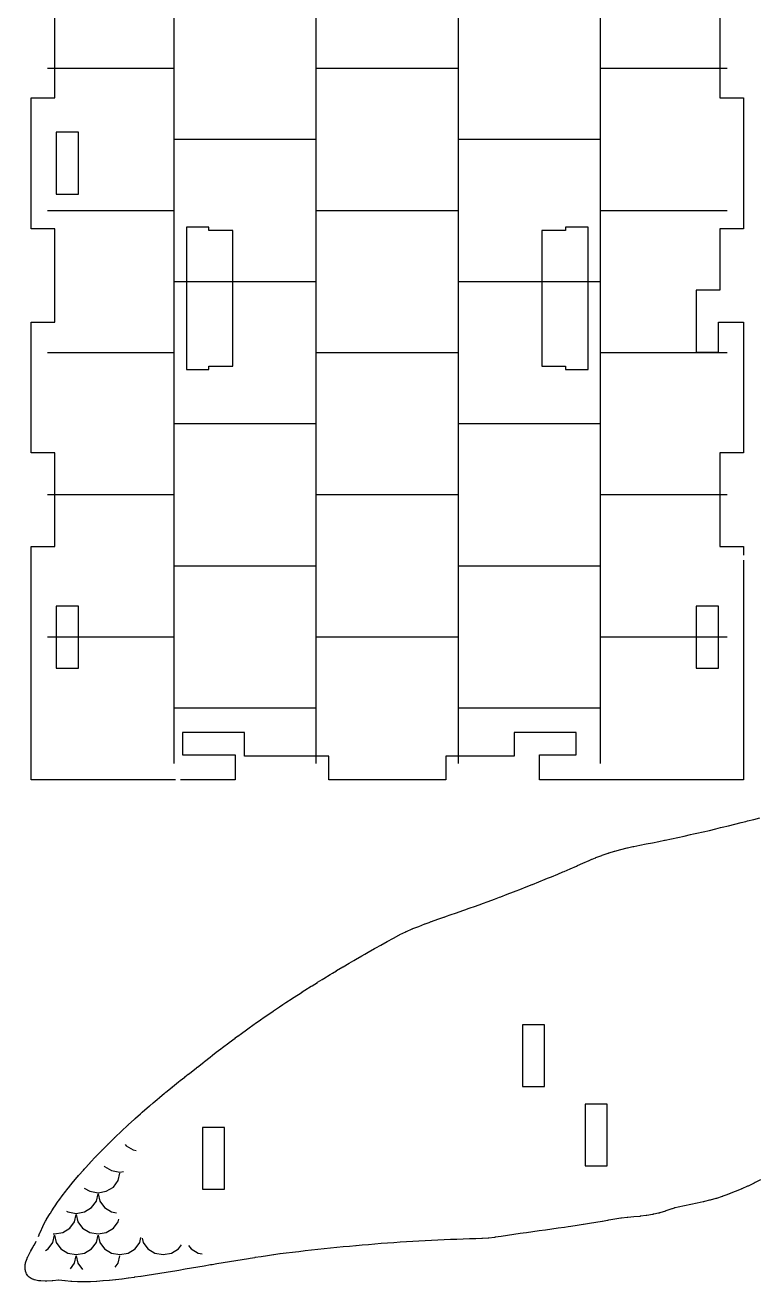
# Model space of a CAD drawing. Header units: millimetres. Extents: x 8 to 286, y 8 to 290.
# Drawn here: x 8.2 to 100.9, y 8.4 to 167.5 of the extents above; entities that cross this region are included whole.
import ezdxf

# ---------------------------------------------------------------- set-up
doc = ezdxf.new("R2010")
doc.units = ezdxf.units.MM
doc.layers.add('CUT', color=1, linetype='CONTINUOUS')
doc.layers.add('SCORE', color=7, linetype='CONTINUOUS')

msp = doc.modelspace()

# ---------------------------------------------------------------- linework, layer by layer
at = {"layer": 'CUT', "color": 1}
for points in [[(99.075, 223.75), (99.075, 198.525), (96.075, 198.525), (96.075, 186.675), (99.075, 186.675), (99.075, 170.125), (96.075, 170.125), (96.075, 158.275), (99.075, 158.275), (99.075, 141.725), (96.075, 141.725), (96.075, 133.925), (93.075, 133.925), (93.075, 126.075), (95.925, 126.075), (95.925, 129.875), (99.075, 129.875), (99.075, 113.325), (96.075, 113.325), (96.075, 101.475), (99.075, 101.475), (99.075, 100.4)], [(27.1667, 71.925), (8.925, 71.925), (8.925, 101.475), (11.925, 101.475), (11.925, 113.325), (8.925, 113.325), (8.925, 129.875), (11.925, 129.875), (11.925, 141.725), (8.925, 141.725), (8.925, 158.275), (11.925, 158.275), (11.925, 170.125), (8.925, 170.125), (8.925, 184.6333)], [(99.075, 99.75), (99.075, 71.925), (73.2583, 71.925), (73.2583, 75.075), (77.925, 75.075), (77.925, 77.925), (70.075, 77.925), (70.075, 74.925), (61.4083, 74.925), (61.4083, 71.925), (46.5917, 71.925), (46.5917, 74.925), (35.925, 74.925), (35.925, 77.925), (28.075, 77.925), (28.075, 75.075), (34.7417, 75.075), (34.7417, 71.925), (27.8167, 71.925)], [(9.832, 14.0838), (9.9214, 14.2921), (9.9272, 14.3061), (9.9328, 14.32), (9.9382, 14.3341), (10.0227, 14.561), (10.0403, 14.6058), (10.0587, 14.6502), (10.0779, 14.6944), (10.3889, 15.3758), (10.407, 15.4138), (10.4257, 15.4516), (10.445, 15.4891), (10.7301, 16.0218), (10.7341, 16.0294), (10.8122, 16.1802), (10.8322, 16.2174), (10.8528, 16.2544), (10.8741, 16.2912), (11.3048, 17.0081), (11.3177, 17.0291), (11.3308, 17.05), (11.3441, 17.0708), (11.5333, 17.3609), (11.827, 17.8166), (11.8379, 17.8332), (11.8489, 17.8497), (11.86, 17.8661), (12.3346, 18.5566), (12.3736, 18.614), (12.3871, 18.6334), (12.4009, 18.6529), (12.4149, 18.6723), (12.9608, 19.4164), (12.9752, 19.4356), (12.9898, 19.4548), (13.0046, 19.4738), (13.1372, 19.6415), (13.1414, 19.6468), (13.5859, 20.222), (13.5988, 20.2384), (13.6119, 20.2548), (13.625, 20.271), (13.9339, 20.6459), (14.2407, 21.0254), (14.253, 21.0404), (14.2655, 21.0554), (14.278, 21.0703), (14.735, 21.6033), (14.9246, 21.8285), (14.9362, 21.8421), (14.9481, 21.8559), (14.9601, 21.8695), (15.5362, 22.5177), (15.6358, 22.6316), (15.6466, 22.6438), (15.6577, 22.6563), (15.669, 22.6687), (16.3382, 23.3975), (16.3761, 23.4394), (16.383, 23.447), (16.3906, 23.4551), (16.3981, 23.4633), (17.1218, 24.2374), (17.1286, 24.2445), (17.1353, 24.2516), (17.1421, 24.2587), (17.8919, 25.0374), (17.9017, 25.0475), (17.9116, 25.0575), (17.9215, 25.0675), (17.9415, 25.0875), (18.6879, 25.8394), (18.6972, 25.8486), (18.7066, 25.8579), (18.716, 25.8671), (18.742, 25.8923), (19.5059, 26.6411), (19.5147, 26.6497), (19.5236, 26.6582), (19.5325, 26.6668), (19.5431, 26.6768), (20.3392, 27.4373), (20.3454, 27.4433), (20.3517, 27.4492), (20.358, 27.4551), (21.1485, 28.191), (21.208, 28.2465), (21.2143, 28.2523), (21.2206, 28.2581), (21.2269, 28.2638), (21.946, 28.9168), (22.0867, 29.0455), (22.0942, 29.0523), (22.1017, 29.0591), (22.1092, 29.0658), (22.7466, 29.6314), (22.9867, 29.846), (22.9945, 29.8528), (23.0023, 29.8597), (23.0101, 29.8665), (23.5467, 30.3313), (23.9084, 30.6473), (23.9156, 30.6536), (23.923, 30.66), (23.9303, 30.6662), (24.3477, 31.0203), (24.8486, 31.4485), (24.8555, 31.4544), (24.8624, 31.4602), (24.8694, 31.466), (25.1487, 31.6983), (25.8073, 32.2497), (25.8138, 32.2551), (25.8204, 32.2605), (25.8269, 32.2658), (25.95, 32.3662), (26.7509, 33.023), (26.7525, 33.0243), (26.7841, 33.0502), (26.7942, 33.0584), (27.5522, 33.6659), (27.7834, 33.8508), (27.7935, 33.8588), (28.3526, 34.2973), (28.3538, 34.2982), (28.8064, 34.6523), (28.8153, 34.6593), (29.1492, 34.916), (29.1545, 34.9202), (29.8302, 35.4517), (29.8397, 35.4591), (29.9464, 35.5414), (29.9545, 35.5478), (30.7525, 36.1853), (30.8345, 36.2508), (30.8448, 36.2589), (31.5537, 36.8133), (31.859, 37.0519), (31.8686, 37.0593), (32.3539, 37.4317), (32.9034, 37.8529), (32.9123, 37.8597), (33.1548, 38.0424), (33.9532, 38.6437), (33.9549, 38.6449), (33.9686, 38.6552), (33.9753, 38.6602), (34.7526, 39.2362), (34.7555, 39.2383), (35.0508, 39.456), (35.0571, 39.4605), (35.553, 39.8215), (35.556, 39.8237), (36.1543, 40.2566), (36.1602, 40.2609), (36.3541, 40.3996), (36.3565, 40.4013), (37.1557, 40.9704), (37.2764, 41.0562), (37.2836, 41.0613), (37.9556, 41.5324), (37.957, 41.5334), (38.4197, 41.8569), (38.4264, 41.8616), (38.7558, 42.0889), (38.7575, 42.0901), (39.5535, 42.6376), (39.5575, 42.6403), (39.5825, 42.6574), (39.5896, 42.6622), (40.3568, 43.1786), (40.3582, 43.1795), (40.7733, 43.4582), (40.7797, 43.4624), (41.1567, 43.7124), (41.1586, 43.7137), (41.9549, 44.2397), (41.9587, 44.2422), (41.9841, 44.2589), (41.9904, 44.263), (42.7562, 44.7591), (42.7594, 44.7611), (43.2237, 45.06), (43.2286, 45.0632), (43.5576, 45.273), (43.5598, 45.2744), (44.3592, 45.782), (44.4819, 45.8601), (44.4872, 45.8634), (45.1579, 46.2854), (45.1601, 46.2869), (45.7567, 46.6606), (45.7616, 46.6637), (45.9561, 46.7843), (45.9607, 46.7871), (46.7563, 47.2763), (46.7609, 47.2792), (47.0596, 47.4612), (47.0646, 47.4642), (47.5582, 47.762), (47.5614, 47.7639), (48.3577, 48.2413), (48.3615, 48.2436), (48.3922, 48.2619), (48.3969, 48.2646), (49.159, 48.714), (49.162, 48.7158), (49.7535, 49.0623), (49.7577, 49.0648), (49.962, 49.1835), (50.761, 49.6475), (50.7624, 49.6484), (51.1324, 49.8627), (51.1365, 49.865), (51.5584, 50.1074), (51.5628, 50.1099), (52.3565, 50.5619), (52.3631, 50.5656), (52.5367, 50.6632), (52.5409, 50.6655), (53.1605, 51.0109), (53.1636, 51.0126), (53.9607, 51.454), (53.9637, 51.4557), (53.978, 51.4636), (53.9822, 51.4659), (54.7613, 51.8911), (54.7642, 51.8927), (55.4415, 52.2602), (55.4522, 52.2659), (55.5344, 52.3096), (55.556, 52.3208), (55.5767, 52.3314), (55.5979, 52.3419), (56.3315, 52.6983), (56.3564, 52.71), (56.3814, 52.7216), (56.4065, 52.7328), (57.1311, 53.0487), (57.1582, 53.0602), (57.1854, 53.0713), (57.2127, 53.0821), (57.9717, 53.3741), (57.9731, 53.3746), (58.7629, 53.6773), (58.77, 53.68), (58.7771, 53.6827), (58.7843, 53.6854), (59.2821, 53.8697), (59.2839, 53.8704), (59.565, 53.974), (59.5744, 53.9774), (60.3736, 54.2652), (61.1645, 54.5507), (61.1714, 54.5532), (61.1784, 54.5557), (61.1854, 54.5581), (61.5072, 54.6703), (61.5088, 54.6708), (61.9722, 54.8316), (61.9756, 54.8328), (62.7705, 55.1063), (63.57, 55.3851), (63.8109, 55.4702), (63.8124, 55.4707), (64.3696, 55.6668), (65.169, 55.9521), (65.9719, 56.2429), (66.0467, 56.2701), (66.7683, 56.5338), (67.5695, 56.8309), (68.2065, 57.0696), (68.3688, 57.1307), (69.1692, 57.4355), (69.9677, 57.7425), (70.2936, 57.8694), (70.2949, 57.8699), (70.7676, 58.0534), (71.5655, 58.3671), (72.3209, 58.6691), (72.3225, 58.6697), (72.3689, 58.6882), (73.1662, 59.0082), (73.9667, 59.334), (74.294, 59.4687), (74.2956, 59.4694), (74.7648, 59.6618), (75.5655, 59.9953), (76.213, 60.2684), (76.2146, 60.2691), (76.367, 60.3332), (77.1644, 60.6713), (77.9644, 61.0155), (78.0853, 61.0682), (78.0868, 61.0688), (78.7639, 61.363), (79.563, 61.7149), (79.5701, 61.7179), (79.9086, 61.8647), (79.9184, 61.8689), (80.34, 62.0478), (80.3614, 62.0566), (80.3827, 62.0652), (80.4042, 62.0737), (81.1403, 62.3563), (81.1631, 62.3648), (81.186, 62.3731), (81.2089, 62.3812), (81.9445, 62.6334), (81.9662, 62.6406), (81.9879, 62.6476), (82.0096, 62.6544), (82.0607, 62.67), (82.0665, 62.6718), (82.7459, 62.8757), (82.7685, 62.8823), (82.7911, 62.8887), (82.8138, 62.8948), (83.5778, 63.0952), (84.3522, 63.3003), (84.372, 63.3054), (84.3919, 63.3104), (84.4119, 63.3151), (85.0881, 63.4722), (85.0917, 63.4731), (85.1514, 63.4868), (85.1736, 63.4916), (85.1956, 63.4963), (85.2177, 63.5008), (85.983, 63.6493), (86.7799, 63.8057), (87.5803, 63.9663), (88.3812, 64.1303), (89.07, 64.2733), (89.1819, 64.2965), (89.9808, 64.4639), (90.7781, 64.6335), (91.5793, 64.8078), (92.3829, 64.9858), (92.7749, 65.0729), (93.1742, 65.1621), (93.9818, 65.3486), (94.7754, 65.5328), (95.5772, 65.7239), (96.1907, 65.8728), (96.3799, 65.9188), (97.1779, 66.1142), (97.9775, 66.3128), (98.7771, 66.5143), (99.3964, 66.6726), (99.5777, 66.719), (100.3757, 66.9256), (101.1759, 67.1365)], [(101.233, 21.257), (100.574, 20.9344), (100.5704, 20.9326), (100.4345, 20.8666), (99.6614, 20.4897), (99.6416, 20.4802), (99.6216, 20.4708), (99.6016, 20.4617), (98.8724, 20.1354), (98.8646, 20.132), (98.858, 20.129), (98.837, 20.12), (98.8196, 20.1127), (98.801, 20.1051), (98.0285, 19.7945), (97.254, 19.4835), (97.2359, 19.4764), (97.2178, 19.4694), (97.1995, 19.4625), (96.8459, 19.3323), (96.8382, 19.3295), (96.4568, 19.1917), (96.435, 19.1841), (96.4132, 19.1766), (96.3914, 19.1694), (95.6561, 18.9321), (95.6331, 18.9249), (95.6101, 18.9179), (95.587, 18.9111), (94.8536, 18.7033), (94.8306, 18.697), (94.8075, 18.6909), (94.7844, 18.685), (94.1447, 18.5281), (94.1407, 18.5271), (94.0423, 18.5033), (94.0251, 18.4993), (94.0081, 18.4954), (93.991, 18.4916), (93.2158, 18.3254), (92.4181, 18.1544), (91.6257, 17.983), (91.6154, 17.9808), (90.8233, 17.816), (90.8149, 17.8143), (90.447, 17.7401), (90.4055, 17.7303), (90.3645, 17.719), (90.3239, 17.7063), (90.0365, 17.6053), (90.0244, 17.6011), (89.2509, 17.3375), (89.2323, 17.3313), (89.2138, 17.3253), (89.1952, 17.3195), (88.4954, 17.1036), (88.4444, 17.089), (88.3931, 17.0754), (88.3415, 17.0628), (87.7416, 16.9288), (87.7324, 16.9268), (87.6488, 16.9088), (87.6256, 16.904), (87.6031, 16.8995), (87.5803, 16.8952), (86.8598, 16.7659), (86.8275, 16.7605), (86.7951, 16.7555), (86.7627, 16.7509), (86.0574, 16.6597), (86.0243, 16.6559), (85.9911, 16.6524), (85.9578, 16.6494), (85.2219, 16.5913), (85.212, 16.5905), (85.2022, 16.5896), (85.1924, 16.5885), (84.4331, 16.5039), (84.4159, 16.5021), (84.3987, 16.5004), (84.3815, 16.4988), (83.6506, 16.4365), (83.6234, 16.4336), (83.5963, 16.43), (83.5693, 16.4259), (82.8143, 16.2928), (82.0224, 16.1525), (82.0128, 16.1508), (81.8679, 16.1262), (81.2206, 16.0168), (81.2122, 16.0154), (80.4135, 15.8857), (79.6138, 15.755), (78.8213, 15.6243), (78.8118, 15.6228), (78.0212, 15.4982), (78.0112, 15.4967), (77.2144, 15.3773), (76.8782, 15.3262), (76.8761, 15.3258), (76.4122, 15.2559), (75.6193, 15.1359), (75.6109, 15.1347), (74.82, 15.02), (74.8104, 15.0186), (74.0127, 14.9089), (73.2111, 14.7971), (72.4184, 14.6871), (72.41, 14.6859), (71.6104, 14.5801), (71.1978, 14.5257), (70.8188, 14.4759), (70.8093, 14.4746), (70.0176, 14.358), (69.2153, 14.2356), (69.2111, 14.2349), (68.418, 14.1165), (67.649, 13.9975), (67.623, 13.9937), (67.5969, 13.9902), (67.5707, 13.9869), (66.8465, 13.9039), (66.8202, 13.9011), (66.7938, 13.8986), (66.7674, 13.8964), (66.0437, 13.8423), (66.0173, 13.8406), (65.9909, 13.8392), (65.9645, 13.838), (65.2125, 13.8117), (65.2022, 13.8113), (64.4059, 13.7896), (63.606, 13.7655), (62.8078, 13.7392), (62.427, 13.7251), (62.0067, 13.7095), (61.2065, 13.6776), (60.4092, 13.6437), (59.6124, 13.6061), (58.8081, 13.5629), (58.0085, 13.5174), (57.2092, 13.4694), (56.408, 13.4184), (55.6081, 13.3655), (54.8082, 13.3106), (54.0082, 13.254), (53.2125, 13.1959), (52.4153, 13.1334), (51.6109, 13.0647), (50.8094, 12.9933), (50.0642, 12.9254), (50.0087, 12.9203), (49.2092, 12.8467), (48.4096, 12.7716), (47.6107, 12.695), (46.812, 12.6163), (46.0143, 12.5349), (45.2146, 12.4492), (44.4101, 12.3589), (43.6099, 12.2681), (42.8101, 12.1764), (42.3722, 12.1256), (42.0093, 12.0839), (41.2087, 11.9914), (40.4195, 11.9001), (40.4128, 11.8993), (40.4061, 11.8985), (40.3994, 11.8976), (39.6181, 11.7897), (39.6098, 11.7885), (38.8149, 11.6678), (38.0124, 11.5437), (37.2182, 11.4202), (37.2112, 11.4191), (36.6551, 11.3261), (36.4152, 11.2859), (36.4122, 11.2854), (35.6129, 11.1536), (34.8124, 11.0212), (34.0127, 10.889), (33.2136, 10.7571), (32.4123, 10.6241), (31.8215, 10.526), (31.6226, 10.493), (30.8153, 10.3525), (30.8128, 10.3521), (30.0141, 10.2147), (30.0127, 10.2145), (29.2158, 10.0783), (29.2125, 10.0778), (28.415, 9.9435), (28.4124, 9.9431), (27.6217, 9.8117), (27.6119, 9.8101), (27.0822, 9.726), (26.8189, 9.6844), (26.8113, 9.6831), (26.0207, 9.5481), (26.0123, 9.5467), (25.2167, 9.4159), (25.2119, 9.4152), (24.4211, 9.2882), (24.4115, 9.2866), (23.6183, 9.1652), (23.611, 9.1641), (22.8195, 9.0473), (22.8106, 9.046), (22.016, 8.9343), (21.9595, 8.9261), (21.9571, 8.9257), (21.224, 8.8209), (21.2147, 8.8196), (21.2055, 8.8183), (21.1962, 8.8171), (20.4242, 8.7177), (20.4141, 8.7164), (20.4039, 8.7152), (20.3938, 8.714), (19.6216, 8.6265), (19.6125, 8.6255), (19.6034, 8.6246), (19.5943, 8.6236), (18.8188, 8.5465), (18.8109, 8.5458), (18.803, 8.545), (18.7951, 8.5443), (18.0128, 8.4759), (18.0063, 8.4753), (17.2373, 8.4119), (17.2157, 8.4103), (17.1941, 8.4088), (17.1726, 8.4076), (16.4348, 8.3707), (16.4133, 8.3698), (16.3918, 8.369), (16.3702, 8.3685), (15.6308, 8.3553), (15.6104, 8.3551), (15.59, 8.3551), (15.5696, 8.3552), (14.8284, 8.3646), (14.8081, 8.3651), (14.7877, 8.3656), (14.7674, 8.3663), (14.0717, 8.3964), (14.0199, 8.3996), (13.9682, 8.4039), (13.9165, 8.4092), (13.213, 8.4946), (13.1994, 8.4961), (13.1858, 8.4974), (13.1721, 8.4986), (12.4383, 8.5545), (12.4225, 8.5554), (12.3795, 8.5548), (12.3637, 8.5535), (11.6536, 8.4811), (11.6217, 8.4782), (11.5898, 8.4757), (11.5579, 8.4736), (10.9029, 8.4383), (10.8344, 8.4364), (10.766, 8.4362), (10.6975, 8.4378), (10.1318, 8.4653), (10.0759, 8.4692), (10.0465, 8.4719), (9.9355, 8.4866), (9.9064, 8.4918), (9.8514, 8.5026), (9.358, 8.611), (9.2866, 8.6287), (9.2494, 8.6391), (9.1102, 8.6862), (9.0743, 8.7006), (9.0068, 8.7298), (8.991, 8.7371), (8.9313, 8.7668), (8.9008, 8.7829), (8.7847, 8.8518), (8.6745, 8.933), (8.5729, 9.0248), (8.481, 9.1262), (8.3996, 9.2362), (8.3296, 9.3538), (8.2723, 9.4761), (8.2653, 9.4932), (8.2195, 9.6246), (8.2129, 9.647), (8.1794, 9.7903), (8.1617, 9.9363), (8.1591, 9.9743), (8.1562, 10.0468), (8.1526, 10.3322), (8.1532, 10.3928), (8.1543, 10.4246), (8.1638, 10.5471), (8.1847, 10.6699), (8.2163, 10.7887), (8.2258, 10.819), (8.2453, 10.8764), (8.3248, 11.0942), (8.3277, 11.1023), (8.3305, 11.1105), (8.3333, 11.1186), (8.3964, 11.308), (8.4133, 11.3555), (8.4226, 11.3804), (8.4616, 11.4733), (8.4728, 11.4974), (8.4949, 11.5427), (8.8207, 12.1802), (8.8404, 12.2172), (8.8606, 12.2539), (8.8814, 12.2903), (9.1279, 12.706), (9.1325, 12.714), (9.1371, 12.7219), (9.1416, 12.7299), (9.3047, 13.0247), (9.3086, 13.0319), (9.3124, 13.0391), (9.3163, 13.0463), (9.5507, 13.4983)]]:
    msp.add_lwpolyline(points, dxfattribs=at)
for points in [[(14.925, 146.075), (14.925, 153.925), (12.075, 153.925), (12.075, 146.075), (14.925, 146.075)], [(34.425, 124.3011), (34.425, 141.4737), (31.425, 141.4737), (31.425, 141.9312), (28.575, 141.9312), (28.575, 123.8828), (31.425, 123.8828), (31.425, 124.3011), (34.425, 124.3011)], [(73.575, 124.3011), (76.575, 124.3011), (76.575, 123.8828), (79.425, 123.8828), (79.425, 141.9312), (76.575, 141.9312), (76.575, 141.4737), (73.575, 141.4737), (73.575, 124.3011)], [(14.925, 86.075), (14.925, 93.925), (12.075, 93.925), (12.075, 86.075), (14.925, 86.075)], [(95.925, 86.075), (95.925, 93.925), (93.075, 93.925), (93.075, 86.075), (95.925, 86.075)], [(71.105, 40.895), (71.105, 33.105), (73.895, 33.105), (73.895, 40.895), (71.105, 40.895)], [(79.0364, 30.847), (79.0364, 23.057), (81.8264, 23.057), (81.8264, 30.847), (79.0364, 30.847)], [(30.605, 27.895), (30.605, 20.105), (33.395, 20.105), (33.395, 27.895), (30.605, 27.895)]]:
    msp.add_lwpolyline(points, close=True, dxfattribs=at)
at = {"layer": 'SCORE', "color": 7}
for points in [[(27, 74), (27, 226)], [(45, 74), (45, 226)], [(63, 74), (63, 226)], [(81, 74), (81, 226)], [(27, 162), (11, 162)], [(63, 162), (45, 162)], [(97, 162), (81, 162)], [(45, 153), (27, 153)], [(81, 153), (63, 153)], [(27, 144), (11, 144)], [(63, 144), (45, 144)], [(97, 144), (81, 144)], [(45, 135), (27, 135)], [(81, 135), (63, 135)], [(27, 126), (11, 126)], [(63, 126), (45, 126)], [(97, 126), (81, 126)], [(45, 117), (27, 117)], [(81, 117), (63, 117)], [(27, 108), (11, 108)], [(63, 108), (45, 108)], [(97, 108), (81, 108)], [(45, 99), (27, 99)], [(81, 99), (63, 99)], [(27, 90), (11, 90)], [(63, 90), (45, 90)], [(97, 90), (81, 90)], [(45, 81), (27, 81)], [(81, 81), (63, 81)], [(20.8313, 25.7293), (20.9329, 25.5925), (21.8251, 25.056), (22.2116, 24.9868)], [(18.1473, 23.028), (18.1829, 22.98), (19.0751, 22.4435), (20.1274, 22.2551), (20.6017, 22.34)], [(15.6422, 20.2416), (16.3251, 19.831), (17.3774, 19.6426), (18.4298, 19.831), (19.322, 20.3675), (19.9181, 21.1704), (20.1274, 22.1176)], [(13.3988, 17.3244), (13.5751, 17.2185), (14.6274, 17.0301), (15.6798, 17.2185), (16.572, 17.755), (17.1681, 18.5579), (17.3774, 19.5051)], [(17.3774, 19.5051), (17.5868, 18.5579), (18.1829, 17.755), (19.0751, 17.2185), (19.6972, 17.1071)], [(11.6976, 14.4498), (11.8774, 14.4176), (12.9298, 14.606), (13.822, 15.1425), (14.4181, 15.9454), (14.6274, 16.8926)], [(14.6274, 16.8926), (14.8368, 15.9454), (15.4329, 15.1425), (16.3251, 14.606), (17.3774, 14.4176), (18.4298, 14.606), (19.322, 15.1425), (19.9181, 15.9454), (19.998, 16.307)], [(10.7097, 12.3121), (11.072, 12.53), (11.6681, 13.3329), (11.8774, 14.2801)], [(11.8774, 14.2801), (12.0868, 13.3329), (12.6829, 12.53), (13.5751, 11.9935), (14.6274, 11.8051), (15.6798, 11.9935), (16.572, 12.53), (17.1681, 13.3329), (17.3774, 14.2801)], [(17.3774, 14.2801), (17.5868, 13.3329), (18.1829, 12.53), (19.0751, 11.9935), (20.1274, 11.8051), (21.1798, 11.9935), (22.072, 12.53), (22.6681, 13.3329), (22.8082, 13.9666)], [(22.9607, 13.9033), (23.0868, 13.3329), (23.6829, 12.53), (24.5751, 11.9935), (25.6274, 11.8051), (26.6798, 11.9935), (27.572, 12.53), (27.9387, 13.0239)], [(28.8482, 12.9808), (29.1829, 12.53), (30.0751, 11.9935), (30.5596, 11.9067)], [(13.8831, 9.9998), (14.4181, 10.7204), (14.6274, 11.6676)], [(14.6274, 11.6676), (14.8368, 10.7204), (15.422, 9.9322)], [(19.5329, 10.2016), (19.9181, 10.7204), (20.1274, 11.6676)]]:
    msp.add_lwpolyline(points, dxfattribs=at)

doc.saveas('drawing.dxf')
